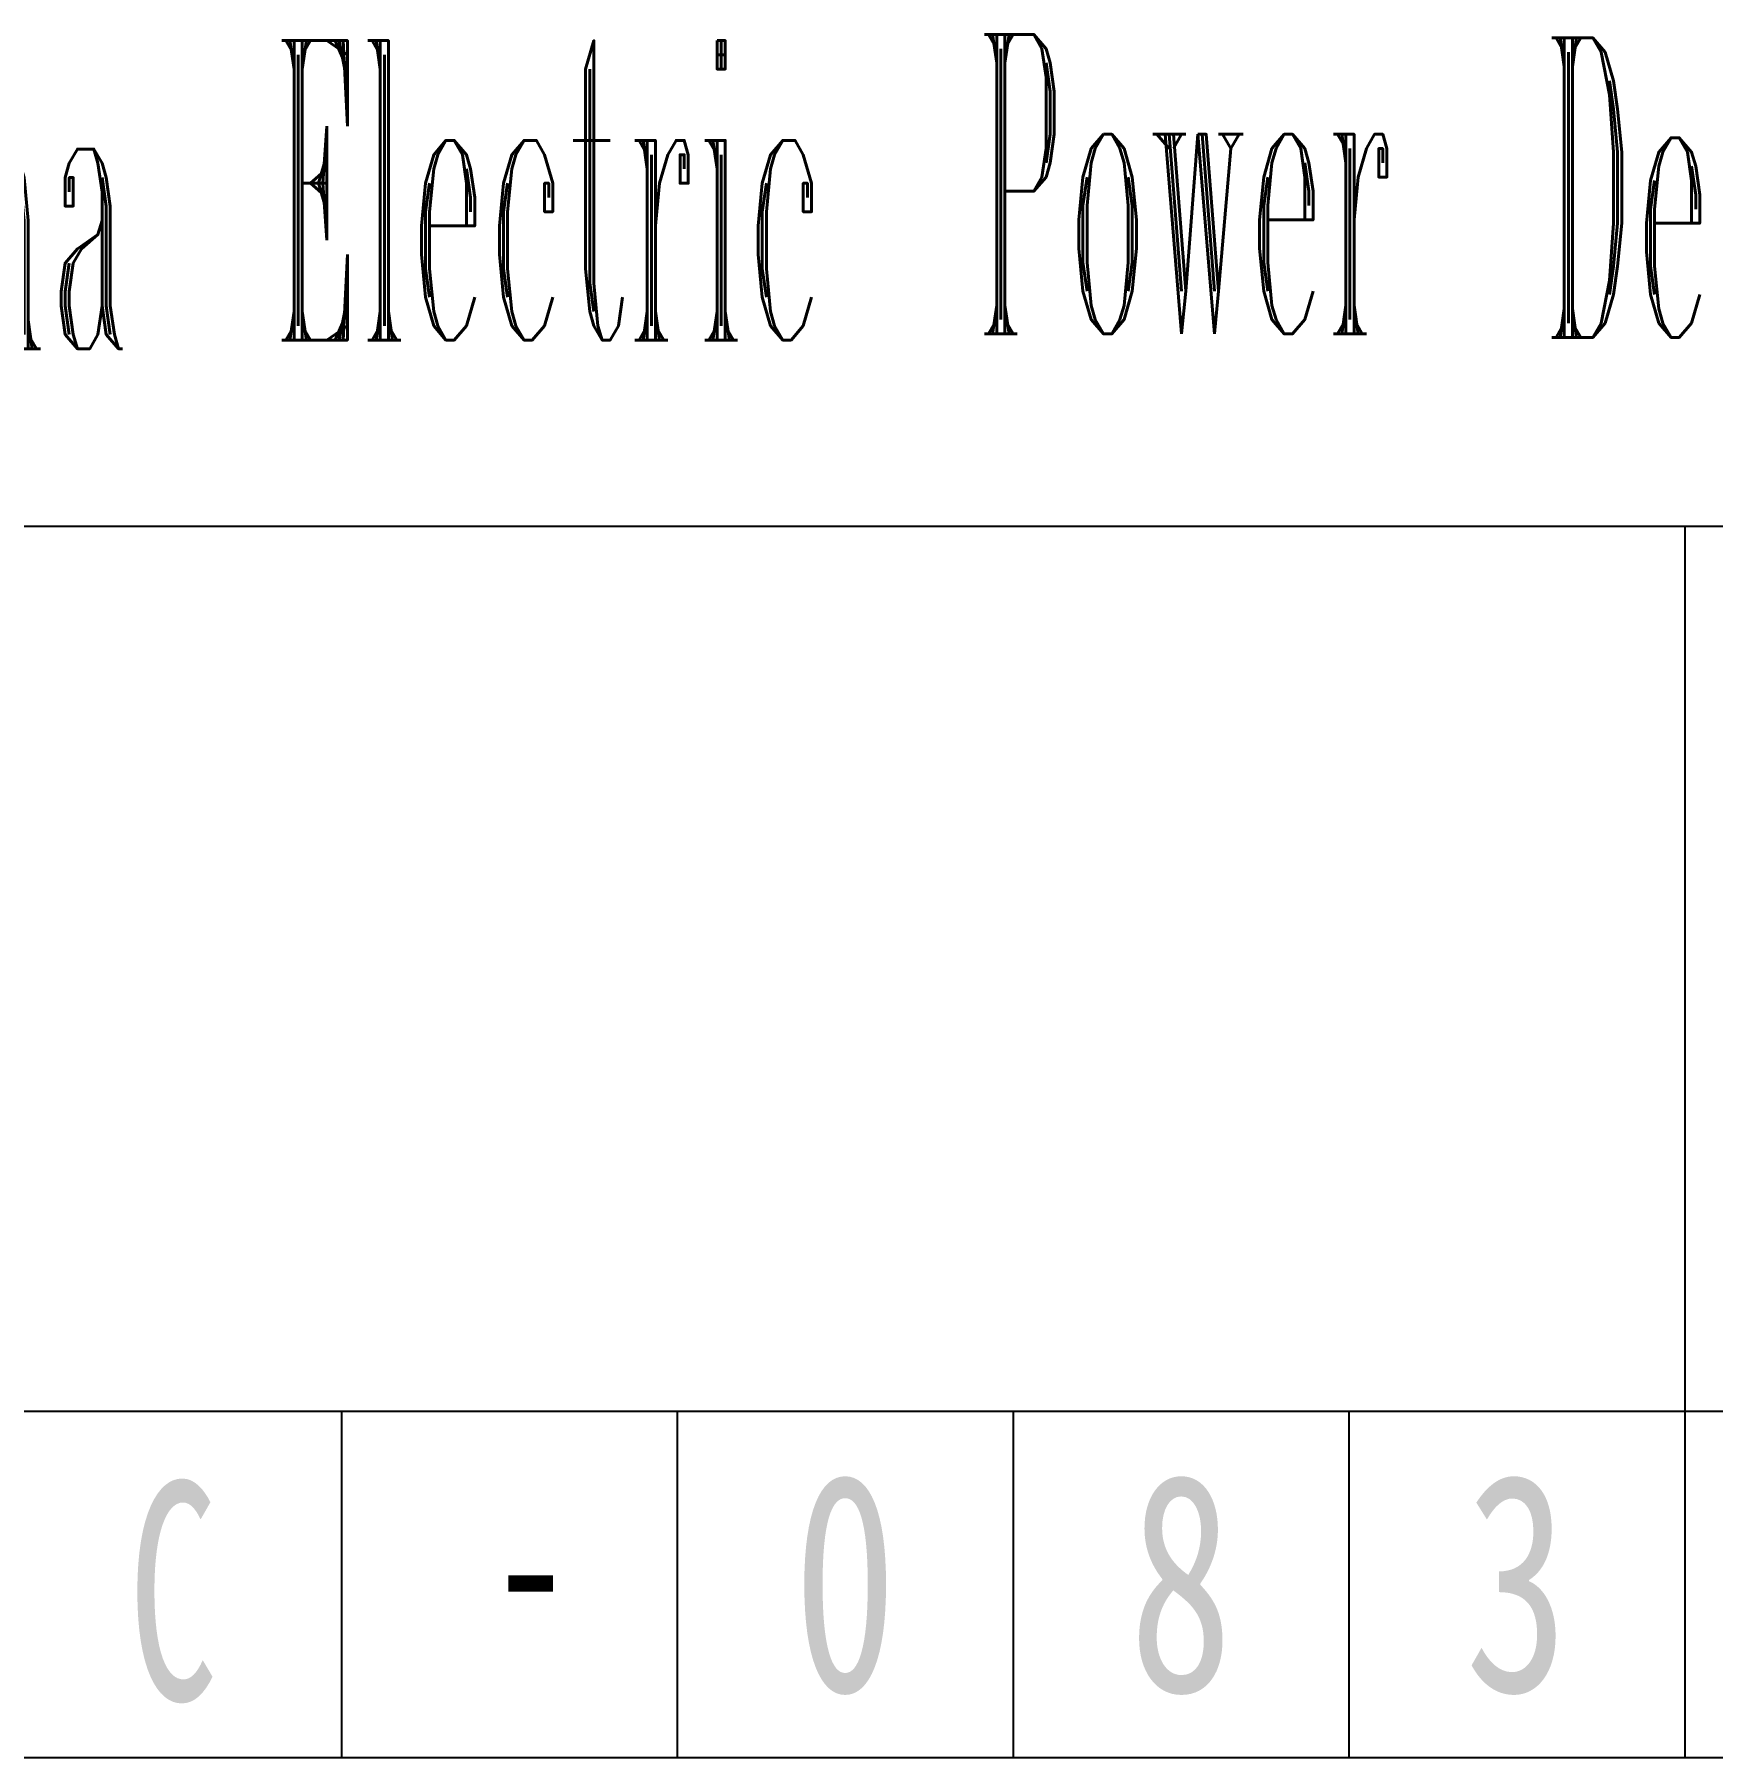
# Model space of a CAD drawing. Header units: millimetres. Extents: x 0 to 594, y 0 to 420.
# Drawn here: x 516.69 to 547.51, y 60.28 to 91.93 of the extents above; entities that cross this region are included whole.
import ezdxf
from ezdxf.enums import TextEntityAlignment as Align

# ---------------------------------------------------------------- set-up
doc = ezdxf.new("R2010")
doc.units = ezdxf.units.MM
for name, color, linetype in [('GPDRAW', 1, 'Continuous'), ('sign', 7, 'Continuous'), ('TITLE', 1, 'Continuous')]:
    doc.layers.add(name, color=color, linetype=linetype)
doc.styles.add('ECL', font='SIMFANG_2312.TTF', dxfattribs={"width": 0.7, "height": 3})
doc.styles.add('LXL', font='SIMFANG_2312.TTF', dxfattribs={"width": 0.7, "height": 3})
doc.styles.add('ROMANT', font='ROMANT.SHX', dxfattribs={"width": 0.6})

# ---------------------------------------------------------------- blocks, each defined once
blk = doc.blocks.new('*U26')
at = {"layer": 'TITLE', "color": 1, "style": 'ROMANT', "width": 0.32}
for s, p in [('Electric', (34.638, 6.173)), ('Power', (46.336, 6.286)), ('Design', (57.135, 6.222)), ('China', (23.231, 6.015))]:
    blk.add_text(s, height=5.5, dxfattribs=at).set_placement(p, align=Align.MIDDLE_CENTER)
blk = doc.blocks.new('*U27')
at = {"layer": 'GPDRAW', "color": 5, "style": 'LXL', "width": 0.6}
blk.add_text('C', height=4, dxfattribs=at).set_placement((120.237, 3.059), align=Align.MIDDLE)
blk = doc.blocks.new('XXDAFRAM-CH-HENG-A2')
at = {"linetype": 'Continuous'}
for p, q in [((522.333, 66.642), (522.333, 60.278)), ((528.5, 66.642), (528.5, 60.278)), ((534.667, 66.642), (534.667, 60.278)), ((540.833, 66.642), (540.833, 60.278)), ((547, 66.642), (547, 60.278))]:
    blk.add_line(p, q, dxfattribs=at)
at = {"layer": 'GPDRAW'}
for p, q in [((584, 82.889), (399, 82.889)), ((547, 82.889), (547, 66.642)), ((399, 66.642), (584, 66.642))]:
    blk.add_line(p, q, dxfattribs=at)
at = {"layer": 'GPDRAW', "color": 3, "linetype": 'Continuous'}
blk.add_line((399, 66.642), (584, 66.642), dxfattribs=at)
at = {"layer": 'sign', "color": 1, "linetype": 'Continuous'}
blk.add_line((399, 60.278), (584, 60.278), dxfattribs=at)
for name, p in [('*U26', (491.5, 82.889)), ('*U27', (399, 60.278))]:
    blk.add_blockref(name, p)
at = {"linetype": 'Continuous', "style": 'ECL', "width": 0.7}
for tag, height, p in [('DESIGNSTATUS', 3.5, (571.853, 76.574)), ('ENDESIGNSTATUS', 3.5, (571.89, 70.889)), ('O', 4, (537.75, 63.46)), ('G', 4, (574.75, 63.46)), ('V', 4, (531.583, 63.46)), ('L', 4, (543.917, 63.46)), ('N', 4, (550.083, 63.46)), ('D', 4, (562.417, 63.46)), ('W', 4, (568.583, 63.46)), ('VEREN40', 4, (580.917, 63.46)), ('DWGNAME1', 5, (522.116, 48.707)), ('DWGENAME1', 5, (521.928, 42.132)), ('DWGNAME', 5, (521.928, 42.355)), ('DWGENAME', 5, (521.928, 35.7)), ('DWGNAME2', 5, (521.928, 35.057)), ('DWGENAME2', 5, (522.272, 28.907)), ('DWGNO', 4, (511.81, 15.139)), ('VEREN40', 4, (578.739, 15.139))]:
    blk.add_attdef(tag, text='', height=height, dxfattribs=at).set_placement(p, align=Align.MIDDLE)
at = {"style": 'ECL', "width": 0.7, "flags": 1}
for p in [(450.389, 48.278), (450.389, 40.278), (450.389, 32.278), (450.389, 24.278)]:
    blk.add_attdef('DATE', text='', height=5, dxfattribs=at).set_placement(p, align=Align.MIDDLE)
for tag, p in [('SJ1', (419.556, 44.278)), ('JH', (419.556, 36.278)), ('SH1', (419.556, 28.278)), ('PZ', (419.556, 20.278)), ('BL', (419.556, 10))]:
    blk.add_attdef(tag, p, '', height=5, dxfattribs=at)
at = {"layer": 'GPDRAW', "color": 0, "style": 'LXL', "width": 0.7}
blk.add_text('-', height=3, dxfattribs=at).set_placement((525.094, 62.322))

msp = doc.modelspace()

# ---------------------------------------------------------------- block references
ref = msp.add_blockref('XXDAFRAM-CH-HENG-A2', (0, 0))
ref.add_attrib('V', '0', dxfattribs={"linetype": 'Continuous', "height": 4, "style": 'ECL', "width": 0.7}).set_placement((531.583, 63.46), align=Align.MIDDLE)
ref.add_attrib('O', '8', dxfattribs={"linetype": 'Continuous', "height": 4, "style": 'ECL', "width": 0.7}).set_placement((537.75, 63.46), align=Align.MIDDLE)
ref.add_attrib('L', '3', dxfattribs={"linetype": 'Continuous', "height": 4, "style": 'ECL', "width": 0.7}).set_placement((543.917, 63.46), align=Align.MIDDLE)

doc.saveas('drawing.dxf')
